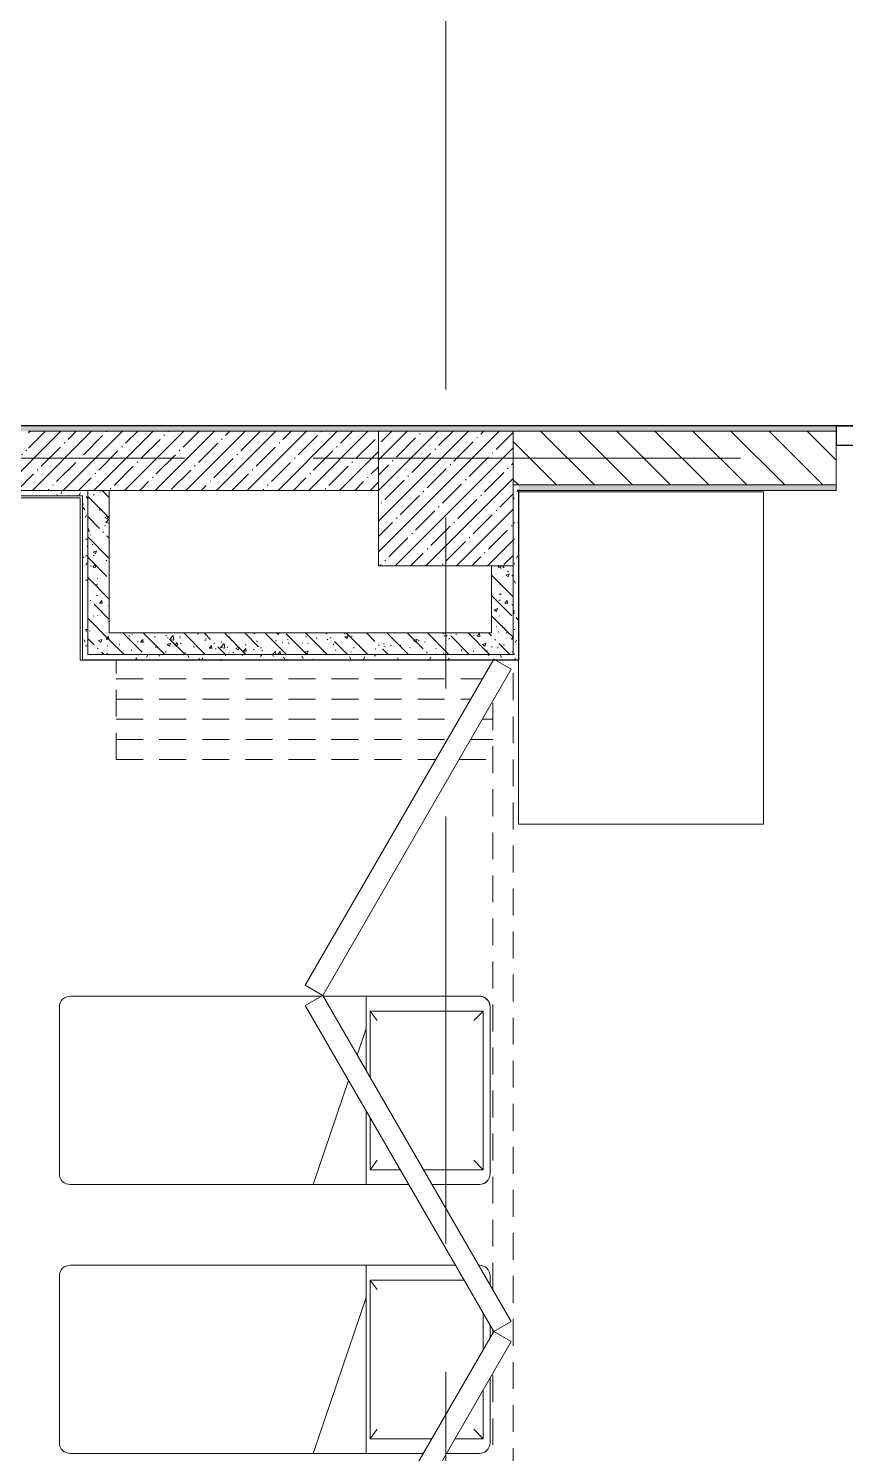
# Model space of a CAD drawing. Header units: millimetres. Extents: x 35881 to 234190, y -8553 to 29063.
# Drawn here: x 55110 to 58145, y 4100 to 9397 of the extents above; entities that cross this region are included whole.
import ezdxf

# ---------------------------------------------------------------- set-up
doc = ezdxf.new("R2010")
doc.units = ezdxf.units.MM
doc.linetypes.add('200_ШТРИХ__ш1_п0_6_', pattern=[160, 100, -60])
doc.linetypes.add('Осевая', pattern=[3175, 635, -476.25, 1587.5, -476.25])
for name, color, linetype, lineweight in [('A-DOOR', 7, 'Continuous', 9), ('A-DOOR-2', 7, '200_ШТРИХ__ш1_п0_6_', 9), ('A-DOOR-FRAM', 7, 'Continuous', 13), ('A-GLAZ-CWMG', 7, 'Continuous', 9), ('A-GLAZ-CWMG-1', 7, 'Continuous', 25), ('A-WALL', 7, 'Continuous', 9), ('I-WALL', 7, 'Continuous', 9), ('S-COLS', 7, 'Continuous', 9), ('Оси-2', 7, 'Осевая', 9)]:
    doc.layers.add(name, color=color, linetype=linetype, lineweight=lineweight)
for name, color, linetype, lineweight, true_color in [('A-WALL-1', 7, 'Continuous', 9, 0x3c3c3c), ('A-WALL-FNSH-1', 7, 'Continuous', 9, 0x3c3c3c), ('I-FURN-1', 7, 'Continuous', 9, 0xf0f0f0)]:
    doc.layers.add(name, color=color, linetype=linetype, lineweight=lineweight, true_color=true_color)
pattern_1 = [(135, (0, 0), (-75.43415, -75.43415), [106.68, -17.78, 3.556, -17.78]), (135, (0, 75.39), (-75.43415, -75.43415), []), (50, (0, 0), (127.52922, -11.15758), [13.335, -146.685]), (355, (0, 0), (-24.66966, 133.74002), [10.668, -117.348]), (100.451, (10.63, -0.93), (102.85973, 122.58178), [11.333, -124.663]), (46.184, (0, 35.56), (189.75516, -29.43036), [20.002, -220.027]), (96.636, (15.81, 33.1), (166.1822, 173.1996), [17, -186.995]), (351.184, (0, 35.56), (166.1839, 173.1976), [16.002, -176.022]), (21, (17.78, 26.67), (106.13027, -71.58603), [13.335, -146.685]), (326, (17.78, 26.67), (43.26188, 128.93175), [10.668, -117.348]), (71.451, (26.62, 20.7), (149.39198, 57.34505), [11.333, -124.663]), (37.5, (0, 0), (2.162228, 59.188357), [3.353, -112.573, 3.353, -115.773, -117.792]), (37.5, (0, 0), (2.162228, 59.188357), [-235.052, 3.353, -114.44]), (7.5, (0, 0), (46.77386, 70.12615), [3.353, -64.567, 3.353, -109.906, -44.894]), (7.5, (0, 0), (46.77386, 70.12615), [-181.178, 3.353, -41.542]), (327.5, (-39.65, 0), (94.91367, -4.010093), [3.353, -41.097, 3.353, -135.331, -184.023]), (327.5, (-39.65, 0), (94.91367, -4.010093), [-183.134, 3.353, -180.67]), (317.5, (-57.43, 0), (103.69057, 17.79882), [3.353, -54.432, 3.353, -88.748, -130.683]), (317.5, (-57.43, 0), (103.69057, 17.79882), [-149.885, 3.353, -127.33])]
pattern_2 = [(0, (0, 0), (121.92, 30.48), [10.058, -81.382, 10.058, -81.382, -487.68]), (0, (0, 0), (121.92, 30.48), [-182.88, 10.058, -172.822, 10.058, -81.382, -213.36]), (0, (0, 0), (121.92, 30.48), [-457.2, 10.058, -50.902, 10.058, -142.342]), (120, (45.72, 15.24), (-87.356454, 90.345817), [10.058, -81.382, 10.058, -81.382, -487.68]), (120, (45.72, 15.24), (-87.356454, 90.345817), [-182.88, 10.058, -172.822, 10.058, -81.382, -213.36]), (120, (45.72, 15.24), (-87.356454, 90.345817), [-457.2, 10.058, -50.902, 10.058, -142.342]), (240, (60.96, 76.2), (-34.563546, -120.825817), [10.058, -81.382, 10.058, -81.382, -487.68]), (240, (60.96, 76.2), (-34.563546, -120.825817), [-182.88, 10.058, -172.822, 10.058, -81.382, -213.36]), (240, (60.96, 76.2), (-34.563546, -120.825817), [-457.2, 10.058, -50.902, 10.058, -142.342])]

# ---------------------------------------------------------------- blocks, each defined once
blk = doc.blocks.new('DOR__перегородка__Прямоугольная - ТП-3_ Вн_ДПГ_6820х3300h-19315679-План размещения напольных электротехнических лючков и розеток 1 этажа в осях 12-23')
at = {"layer": 'A-DOOR-2'}
for p, q in [((6445.2, 1474.2), (6816.1, 1474.2)), ((6445.2, 1474.2), (6445.2, 287.5)), ((6520.2, 1474.2), (6520.2, 244.2)), ((6595.2, 1474.2), (6595.2, 200.9)), ((6670.2, 1474.2), (6670.2, 157.6)), ((6745.2, 1474.2), (6745.2, 114.3)), ((6445.2, 200.9), (6445.2, 75)), ((6520.2, 157.6), (6520.2, 75)), ((6595.2, 114.3), (6595.2, 75)), ((1976.7, 75), (4163.8, 75)), ((4313.8, 75), (4325, 75)), ((4475, 75), (6663.2, 75)), ((6813.2, 75), (6816.1, 75)), ((266.1, 0), (6816.1, 0))]:
    blk.add_line(p, q, dxfattribs=at)
at = {"layer": 'A-DOOR-FRAM'}
for p, q in [((3107.3, 771.8), (4319.6, 71.7)), ((4319.2, 71.7), (5531.6, 771.8)), ((5531.6, 771.8), (5569.1, 706.9)), ((5569.1, 706.9), (5606.6, 771.8)), ((5606.6, 771.8), (6818.9, 71.7)), ((4282.1, 6.7), (3069.7, 706.9)), ((5569.1, 706.9), (4356.7, 6.7)), ((6781.4, 6.7), (5569.1, 706.9)), ((4319.6, 71.7), (4282.1, 6.7)), ((4356.7, 6.7), (4319.2, 71.7)), ((6818.9, 71.7), (6781.4, 6.7))]:
    blk.add_line(p, q, dxfattribs=at)
blk = doc.blocks.new('BSC_Колонна _Прямоугольная - 500х500-V18-План размещения напольных электротехнических лючков и розеток 1 этажа в осях 12-23')
at = {"layer": 'S-COLS'}
h = blk.add_hatch(dxfattribs=at)
h.set_pattern_fill('FP_28', color=256, style=0, pattern_type=2)
h.set_pattern_definition([(45, (-56660, -7650), (-57.02463, 57.02463), []), (45, (-56602.975, -7650), (-57.02463, 57.02463), [100.806, -20.161, 3.353, -16.808])])
h.paths.add_polyline_path([(-250, -250), (250, -250), (250, 250), (-250, 250), (-250, -122.8)])
for p, q in [((250, 250), (-250, 250)), ((-250, 250), (-250, -250)), ((250, -250), (250, 250)), ((-250, -250), (250, -250))]:
    blk.add_line(p, q, dxfattribs=at)
blk = doc.blocks.new('Bed - Small Sizes - 1_44-V109-План размещения напольных электротехнических лючков и розеток 1 этажа в осях 12-23')
at = {"layer": 'I-FURN-1'}
for p, q in [((-299, 0), (-332.7, 0)), ((-332.7, 0), (-299, 0)), ((-299, 0), (-332.7, 0)), ((-332.7, 0), (-299, 0)), ((-102.7, 0), (-149, 0)), ((-149, 0), (-102.7, 0)), ((287.3, 0), (47.3, 0)), ((47.3, 0), (287.3, 0)), ((-372.7, -40), (-372.7, -42.5)), ((-372.7, -42.5), (-372.7, -40)), ((-372.7, -40), (-372.7, -42.5)), ((-372.7, -42.5), (-372.7, -40)), ((-57.3, -26.2), (-194.4, -26.2)), ((-57.3, -26.2), (-194.4, -26.2)), ((-102.7, 0), (-149, 0)), ((-149, 0), (-102.7, 0)), ((287.3, 0), (47.3, 0)), ((47.3, 0), (287.3, 0)), ((272.5, -26.2), (92.7, -26.2)), ((272.5, -26.2), (92.7, -26.2)), ((272.5, -26.2), (237.3, -60)), ((272.5, -130), (272.5, -26.2)), ((272.5, -130), (272.5, -26.2)), ((327.3, -161.7), (327.3, -40)), ((327.3, -40), (327.3, -161.7)), ((327.3, -161.7), (327.3, -40)), ((327.3, -40), (327.3, -161.7)), ((-317.5, -97.3), (-317.5, -446.2)), ((-317.5, -97.3), (-317.5, -446.2)), ((-372.7, -129.2), (-372.7, -460)), ((-372.7, -460), (-372.7, -129.2)), ((-372.7, -129.2), (-372.7, -460)), ((-372.7, -460), (-372.7, -129.2)), ((272.5, -446.2), (272.5, -216.7)), ((272.5, -446.2), (272.5, -216.7)), ((327.3, -460), (327.3, -248.3)), ((327.3, -248.3), (327.3, -460)), ((327.3, -657.7), (327.3, -248.3)), ((327.3, -248.3), (327.3, -657.7)), ((-317.5, -446.2), (-282.7, -420)), ((272.5, -446.2), (237.3, -420)), ((-372.7, -460), (-252.7, -460)), ((-252.7, -460), (-372.7, -460)), ((-372.7, -460), (-372.7, -1560)), ((-372.7, -1560), (-372.7, -460)), ((-372.7, -460), (-252.7, -460)), ((-317.5, -446.2), (272.5, -446.2)), ((-317.5, -446.2), (272.5, -446.2)), ((-252.7, -460), (327.3, -460)), ((327.3, -460), (-252.7, -460)), ((327.3, -460), (-252.7, -460)), ((-252.7, -460), (327.3, -657.7)), ((327.3, -657.7), (-252.7, -460)), ((-252.7, -460), (327.3, -460)), ((-252.7, -460), (327.3, -657.7)), ((-252.7, -460), (327.3, -460)), ((327.3, -657.7), (327.3, -460)), ((327.3, -460), (327.3, -657.7)), ((327.3, -1560), (327.3, -657.7)), ((327.3, -657.7), (327.3, -1560)), ((-332.7, -1600), (287.3, -1600)), ((287.3, -1600), (-332.7, -1600))]:
    blk.add_line(p, q, dxfattribs=at)
for centre, start, end in [((-332.7, -40), 90, 180), ((-332.7, -40), 90, 180), ((287.3, -40), 360, 90), ((287.3, -40), 0, 90), ((-332.7, -40), 90, 180), ((-332.7, -40), 90, 180), ((287.3, -40), 360, 90), ((287.3, -40), 0, 90), ((-332.7, -1560), 180, 270), ((-332.7, -1560), 180, 270), ((287.3, -1560), 270, 0), ((287.3, -1560), 270, 0)]:
    blk.add_arc(centre, 40, start, end, dxfattribs=at)
blk = doc.blocks.new('Bed - Small Sizes - 1_44-V110-План размещения напольных электротехнических лючков и розеток 1 этажа в осях 12-23')
at = {"layer": 'I-FURN-1'}
for p, q in [((287.3, 0), (-332.7, 0)), ((-332.7, 0), (287.3, 0)), ((287.3, 0), (-332.7, 0)), ((-332.7, 0), (287.3, 0)), ((-372.7, -40), (-372.7, -460)), ((-372.7, -460), (-372.7, -40)), ((-372.7, -40), (-372.7, -460)), ((-372.7, -460), (-372.7, -40)), ((-317.5, -26.2), (-282.7, -60)), ((272.5, -26.2), (-317.5, -26.2)), ((-317.5, -26.2), (-317.5, -446.2)), ((272.5, -26.2), (-317.5, -26.2)), ((-317.5, -26.2), (-317.5, -446.2)), ((272.5, -26.2), (237.3, -60)), ((272.5, -247.3), (272.5, -26.2)), ((272.5, -247.3), (272.5, -26.2)), ((327.3, -215.7), (327.3, -40)), ((327.3, -40), (327.3, -215.7)), ((327.3, -215.7), (327.3, -40)), ((327.3, -40), (327.3, -215.7)), ((327.3, -460), (327.3, -302.3)), ((327.3, -302.3), (327.3, -460)), ((327.3, -657.7), (327.3, -302.3)), ((327.3, -302.3), (327.3, -657.7)), ((272.5, -446.2), (272.5, -334)), ((272.5, -446.2), (272.5, -334)), ((-317.5, -446.2), (-282.7, -420)), ((272.5, -446.2), (237.3, -420)), ((-372.7, -460), (-252.7, -460)), ((-252.7, -460), (-372.7, -460)), ((-372.7, -460), (-372.7, -619.9)), ((-372.7, -619.9), (-372.7, -460)), ((-372.7, -460), (-252.7, -460)), ((-317.5, -446.2), (-71.9, -446.2)), ((-317.5, -446.2), (-71.9, -446.2)), ((-252.7, -460), (-95.8, -460)), ((-95.8, -460), (-252.7, -460)), ((-95.8, -460), (-252.7, -460)), ((-252.7, -460), (-154, -493.6)), ((-154, -493.6), (-252.7, -460)), ((-252.7, -460), (-95.8, -460)), ((-252.7, -460), (-154, -493.6)), ((-252.7, -460), (-95.8, -460)), ((54.2, -460), (327.3, -460)), ((327.3, -460), (54.2, -460)), ((327.3, -460), (54.2, -460)), ((54.2, -460), (327.3, -460)), ((54.2, -460), (327.3, -460)), ((78.1, -446.2), (272.5, -446.2)), ((78.1, -446.2), (272.5, -446.2)), ((327.3, -657.7), (327.3, -460)), ((327.3, -460), (327.3, -657.7)), ((-59.7, -525.8), (327.3, -657.7)), ((327.3, -657.7), (-59.7, -525.8)), ((-59.7, -525.8), (327.3, -657.7)), ((-372.7, -627.1), (-372.7, -1560)), ((-372.7, -1560), (-372.7, -627.1)), ((327.3, -1560), (327.3, -657.7)), ((327.3, -657.7), (327.3, -1560)), ((-332.7, -1600), (287.3, -1600)), ((287.3, -1600), (-332.7, -1600))]:
    blk.add_line(p, q, dxfattribs=at)
for centre, start, end in [((-332.7, -40), 90, 180), ((-332.7, -40), 90, 180), ((287.3, -40), 360, 90), ((287.3, -40), 0, 90), ((-332.7, -40), 90, 180), ((-332.7, -40), 150, 180), ((-332.7, -40), 90, 150), ((287.3, -40), 360, 90), ((287.3, -40), 0, 90), ((-332.7, -1560), 180, 270), ((-332.7, -1560), 180, 270), ((287.3, -1560), 270, 0), ((287.3, -1560), 270, 0)]:
    blk.add_arc(centre, 40, start, end, dxfattribs=at)
blk = doc.blocks.new('Стол базовый прямоугольный - 1_290-V150-План размещения напольных электротехнических лючков и розеток 1 этажа в осях 12-23')
at = {"layer": 'I-FURN-1'}
for p, q in [((-7, 455), (-617.5, 455)), ((-617.5, 455), (-617.5, -455)), ((617.5, -455), (617.5, 455)), ((-617.5, -455), (617.5, -455))]:
    blk.add_line(p, q, dxfattribs=at)
blk = doc.blocks.new('Прямоугольный импост - 50 x 70 мм-31701779-План размещения напольных электротехнических лючков и розеток 1 этажа в осях 12-23')
at = {"layer": 'A-GLAZ-CWMG-1'}
for p, q in [((0, 35), (-70, 35)), ((-70, 35), (-70, -35)), ((0, -35), (0, 35)), ((-70, -35), (0, -35))]:
    blk.add_line(p, q, dxfattribs=at)

msp = doc.modelspace()

# ---------------------------------------------------------------- hatches: boundary and pattern name
at = {"layer": 'I-WALL'}
h = msp.add_hatch(dxfattribs=at)
h.set_pattern_fill('FP_58', color=256, style=0, pattern_type=2)
h.set_pattern_definition(pattern_2)
h.paths.add_polyline_path([(75358.8, 7900), (75460, 7900), (75459, 7920), (73730, 7920), (73730, 7900), (74631.4, 7900)])
h.paths.add_polyline_path([(72280, 7900), (72280, 7920), (71660, 7920), (71660, 7900), (71721.8, 7900)])
h.paths.add_polyline_path([(70710, 7900), (70710, 7920), (69360, 7920), (69360, 7900), (70630.7, 7900)])
h.paths.add_polyline_path([(68260, 7900), (68260, 7920), (66860, 7920), (66860, 7900), (67357.5, 7900)])
h.paths.add_polyline_path([(65910, 7900), (65910, 7920), (60610, 7920), (60610, 7900), (65902.7, 7900)])
h.paths.add_polyline_path([(58110, 7900), (58110, 7920), (50710, 7920), (50710, 7900), (56910, 7900)])
h.paths.add_polyline_path([(48210, 7900), (48210, 7920), (41840, 7920), (41840, 7900), (47910, 7900)])
h.paths.add_polyline_path([(39340, 7900), (39340, 7920), (38760, 7920), (38760, 7900), (39040, 7900)])
h = msp.add_hatch(dxfattribs=at)
h.set_pattern_fill('FP_1', color=256, style=0, pattern_type=2)
h.set_pattern_definition([(45, (0, 0), (-57.02463, 57.02463), []), (45, (57.025, 0), (-57.02463, 57.02463), [100.806, -20.161, 3.353, -16.808])])
h.paths.add_polyline_path([(56410, 7680), (56410, 7900), (55110, 7900), (55110, 7830), (53910, 7830), (53910, 7900), (52410, 7900), (52410, 7680), (55719.2, 7680)])
h = msp.add_hatch(dxfattribs=at)
h.set_pattern_fill('FP_20', color=256, style=0, pattern_type=2)
h.set_pattern_definition([(135, (0, 0), (-70.71068, -70.71068), [])])
h.paths.add_polyline_path([(60910, 7700), (60910, 7900), (60610, 7900), (60610, 7700)])
h.paths.add_polyline_path([(58110, 7700), (58110, 7900), (56910, 7900), (56910, 7700)])
h = msp.add_hatch(dxfattribs=at)
h.set_pattern_fill('FP_58', color=256, style=0, pattern_type=2)
h.set_pattern_definition(pattern_2)
h.paths.add_polyline_path([(56910, 7070), (56930, 7070), (56930, 7700), (56910, 7700), (56910, 7400)])
h = msp.add_hatch(dxfattribs=at)
h.set_pattern_fill('FP_58', color=256, style=0, pattern_type=2)
h.set_pattern_definition(pattern_2)
h.paths.add_polyline_path([(60910, 7680), (60910, 7700), (60610, 7700), (60610, 7680), (60890, 7680)])
h.paths.add_polyline_path([(58110, 7680), (58110, 7700), (56930, 7700), (56931, 7680)])
h = msp.add_hatch(dxfattribs=at)
h.set_pattern_fill('FP_58', color=256, style=0, pattern_type=2)
h.set_pattern_definition(pattern_2)
h.paths.add_polyline_path([(55310, 7660), (55330, 7660), (55330, 7680), (53710, 7680), (53710, 7660), (55302, 7660)])
h = msp.add_hatch(dxfattribs=at)
h.set_pattern_fill('FP_58', color=256, style=0, pattern_type=2)
h.set_pattern_definition(pattern_2)
h.paths.add_polyline_path([(55330, 7050), (55330, 7660), (55310, 7660), (55310, 7050)])
h = msp.add_hatch(dxfattribs=at)
h.set_pattern_fill('FP_22', color=256, style=0, pattern_type=2)
h.set_pattern_definition(pattern_1)
h.paths.add_polyline_path([(55410, 7070), (55410, 7680), (55330, 7680), (55330, 7070)])
h = msp.add_hatch(dxfattribs=at)
h.set_pattern_fill('FP_22', color=256, style=0, pattern_type=2)
h.set_pattern_definition(pattern_1)
h.paths.add_polyline_path([(56910, 7150), (56910, 7400), (56830, 7400), (56830, 7150)])
h = msp.add_hatch(dxfattribs=at)
h.set_pattern_fill('FP_22', color=256, style=0, pattern_type=2)
h.set_pattern_definition(pattern_1)
h.paths.add_polyline_path([(56910, 7070), (56910, 7150), (55410, 7150), (55410, 7070), (55719.2, 7070)])
h = msp.add_hatch(dxfattribs=at)
h.set_pattern_fill('FP_58', color=256, style=0, pattern_type=2)
h.set_pattern_definition(pattern_2)
h.paths.add_polyline_path([(55330, 7050), (56930, 7050), (56930, 7070), (55330, 7070)])

# ---------------------------------------------------------------- linework, layer by layer
at = {"layer": 'A-WALL'}
msp.add_line((56930, 7680), (56930, 7070), dxfattribs=at)
at = {"layer": 'A-WALL-1'}
for p, q in [((56410, 7900), (55110, 7900)), ((58110, 7900), (56910, 7900)), ((58110, 7680), (58110, 7920)), ((56910, 7700), (58110, 7700)), ((56410, 7680), (52410, 7680)), ((55330, 7680), (55330, 7070)), ((55410, 7150), (55410, 7680)), ((56930, 7680), (56931, 7680)), ((56830, 7400), (56830, 7150)), ((56910, 7070), (56910, 7400)), ((56830, 7150), (55410, 7150)), ((55310, 7050), (56930, 7050)), ((55330, 7070), (56910, 7070))]:
    msp.add_line(p, q, dxfattribs=at)
at = {"layer": 'A-WALL-FNSH-1'}
for p, q in [((65910, 7921), (38761, 7921)), ((39340, 7920), (65910, 7920)), ((58110, 7680), (56931, 7680)), ((56931, 7049), (56931, 7680)), ((56931, 7679), (58110, 7679)), ((58110, 7679), (58110, 7680)), ((55302, 7050), (55302, 7049)), ((55302, 7049), (56931, 7049)), ((56930, 7070), (56930, 7050))]:
    msp.add_line(p, q, dxfattribs=at)
at = {"layer": 'I-WALL'}
for p, q in [((53710, 7660), (55310, 7660)), ((55302, 7652), (53718, 7652)), ((55302, 7050), (55302, 7652)), ((55310, 7660), (55310, 7050))]:
    msp.add_line(p, q, dxfattribs=at)
at = {"layer": 'Оси-2'}
for p, q in [((56660, 593.7), (56660, 24898.1)), ((39180.8, 7800), (82200, 7800))]:
    msp.add_line(p, q, dxfattribs=at)

# ---------------------------------------------------------------- block references
at = {"layer": 'A-DOOR', "rotation": 89.99999999999955}
msp.add_blockref('DOR__перегородка__Прямоугольная - ТП-3_ Вн_ДПГ_6820х3300h-19315679-План размещения напольных электротехнических лючков и розеток 1 этажа в осях 12-23', (56910, 233.9), dxfattribs=at)
at = {"layer": 'A-GLAZ-CWMG', "rotation": 180}
msp.add_blockref('Прямоугольный импост - 50 x 70 мм-31701779-План размещения напольных электротехнических лючков и розеток 1 этажа в осях 12-23', (58110, 7883), dxfattribs=at)
at = {"layer": 'I-FURN-1'}
for name, p, rotation in [('Стол базовый прямоугольный - 1_290-V150-План размещения напольных электротехнических лючков и розеток 1 этажа в осях 12-23', (57385, 7057), 90.00000000000006), ('Bed - Small Sizes - 1_44-V110-План размещения напольных электротехнических лючков и розеток 1 этажа в осях 12-23', (56824.9, 5427.2), 270.0000000000002), ('Bed - Small Sizes - 1_44-V109-План размещения напольных электротехнических лючков и розеток 1 этажа в осях 12-23', (56824.9, 4427.4), 270.0000000000002)]:
    msp.add_blockref(name, p, dxfattribs=dict(at, rotation=rotation))
at = {"layer": 'S-COLS'}
msp.add_blockref('BSC_Колонна _Прямоугольная - 500х500-V18-План размещения напольных электротехнических лючков и розеток 1 этажа в осях 12-23', (56660, 7650), dxfattribs=at)

doc.saveas('drawing.dxf')
